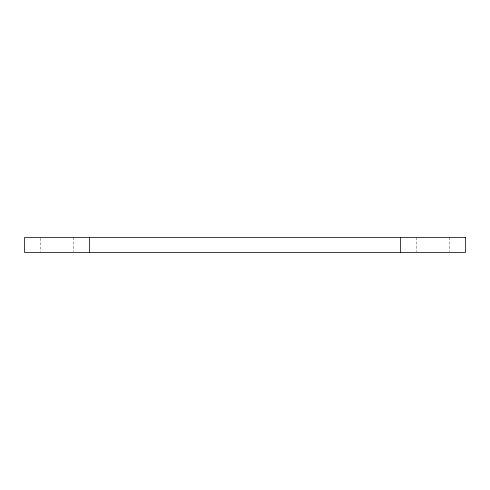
<?xml version="1.0" encoding="UTF-8"?>
<svg xmlns="http://www.w3.org/2000/svg" width="490" height="490" viewBox="0 0 490 490"><rect width="100%" height="100%" fill="white"/><g stroke="black" fill="none" stroke-linecap="round" stroke-linejoin="round"><path stroke-width="0.37" stroke-dasharray="2.45 1.84" d="M449.685 237.558L449.685 251.701M416.188 237.558L416.188 251.701M73.812 237.558L73.812 251.701M40.315 238.299L40.315 251.701"/><path stroke-width="0.73" d="M400.373 237.558L400.373 252.442M89.627 237.558L89.627 252.442M465.5 237.558L24.5 237.558L24.5 252.442L465.5 252.442L465.5 237.558"/></g></svg>
